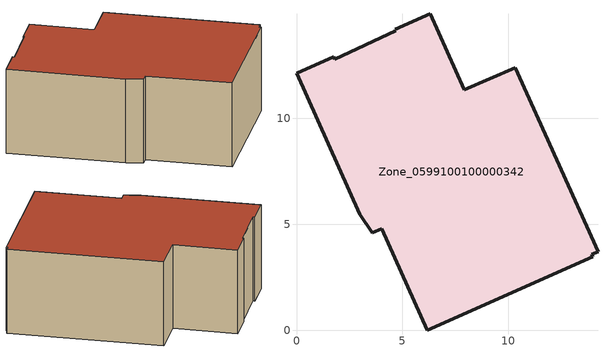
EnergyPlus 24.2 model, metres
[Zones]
Zone_0599100100000342
 floor ground (C_G): 13.93,3.58 13.97,3.46 6.17,0 4.01,4.79 3.57,4.6 2.98,5.49 0,12.13 1.76,12.91 1.81,12.8 4.69,14.13 4.66,14.2 6.32,14.94 7.92,11.34 10.33,12.39 14.23,3.72 z0
 wall outside (C_F): 7.92,11.34 6.32,14.94 4.66,14.2 4.69,14.13 1.81,12.8 1.76,12.91 0,12.13 2.98,5.49 3.57,4.6 4.01,4.79 6.17,0 13.97,3.46 13.93,3.58 14.23,3.72 10.33,12.39 7.92,11.34 z0:5.42
 roof outside (C_R): 14.23,3.72 10.33,12.39 7.92,11.34 6.32,14.94 4.66,14.2 4.69,14.13 1.81,12.8 1.76,12.91 0,12.13 2.98,5.49 3.57,4.6 4.01,4.79 6.17,0 13.97,3.46 13.93,3.58 z5.42
[BUILDING]
Pand.0599100100000342: North Axis=0; Terrain=City; Loads Convergence Tolerance Value=0.04; Temperature Convergence Tolerance Value=0.4; Solar Distribution=FullExterior; Maximum Number of Warmup Days=25; Minimum Number of Warmup Days=1
[Site:Location]
Rotterdam.The.Hague.AP_ZH_NLD Design_Conditions: Latitude=51.96; Longitude=4.45; Time Zone=1; Elevation=-4.5
[SITE:GROUNDTEMPERATURE:BUILDINGSURFACE]
18, 18, 18, 18, 18, 18, 18, 18, 18, 18, 18, 18
[MATERIAL] Thermal Absorptance=0.9; Solar Absorptance=0.7; Visible Absorptance=0.7
Name | Roughness | Thickness | Conductivity | Density | Specific Heat
G.D.2006-2014 | MediumSmooth | 0.15 | 0.06 | 540 | 1210
F.D.2006-2014 | Rough | 0.3 | 0.12 | 1920 | 840
R.D.2006-2014 | MediumRough | 0.2 | 0.08 | 1500 | 1000
[CONSTRUCTION]
C_G: G.D.2006-2014
C_F: F.D.2006-2014
C_R: R.D.2006-2014
[ZONE]
Zone_0599100100000342: Type=1; Multiplier=1; Ceiling Height=Autocalculate; Volume=Autocalculate; Floor Area=autocalculate; Part of Total Floor Area=Yes
[ZONEINFILTRATION:DESIGNFLOWRATE]
Infil_Zone_0599100100000342: Zone or ZoneList or Space or SpaceList=Zone_0599100100000342; Schedule=AlwaysOn; Design Flow Rate Calculation Method=Flow/Area; Flow Rate per Floor Area=0.0021; Constant Term Coefficient=1; Temperature Term Coefficient=0; Velocity Term Coefficient=0; Velocity Squared Term Coefficient=0
[HVACTEMPLATE:ZONE:IDEALLOADSAIRSYSTEM]
Zone_0599100100000342: Maximum Heating Supply Air Temperature=50; Minimum Cooling Supply Air Temperature=13; Maximum Heating Supply Air Humidity Ratio=0.0156; Minimum Cooling Supply Air Humidity Ratio=0.0077; Heating Limit=NoLimit; Cooling Limit=NoLimit; Dehumidification Control Type=ConstantSensibleHeatRatio; Cooling Sensible Heat Ratio=0.7; Dehumidification Setpoint=60; Humidification Control Type=None; Humidification Setpoint=30; Outdoor Air Method=None; Outdoor Air Flow Rate per Person=0.00944; Outdoor Air Flow Rate per Zone Floor Area=0; Outdoor Air Flow Rate per Zone=0; Demand Controlled Ventilation Type=None; Outdoor Air Economizer Type=NoEconomizer; Heat Recovery Type=None; Sensible Heat Recovery Effectiveness=0.7; Latent Heat Recovery Effectiveness=0.65
[ZONECONTROL:THERMOSTAT]
ThermostatControl_Zone_0599100100000342: Zone or ZoneList=Zone_0599100100000342; Control Type Schedule=DualSetpointControlType; Control 1=Thermostat_Zone_0599100100000342; Temperature Difference Between Cutout And Setpoint=0
[THERMOSTATSETPOINT:DUALSETPOINT]
Thermostat_Zone_0599100100000342: Heating Setpoint Temperature Schedule=HeatingSetpoint_Zone_0599100100000342; Cooling Setpoint Temperature Schedule=CoolingSetpoint_Zone_0599100100000342
[SCHEDULE:COMPACT]
HeatingSetpoint_Zone_0599100100000342: Through: 12/31, For: AllDays, Until: 24:00, 21
CoolingSetpoint_Zone_0599100100000342: Through: 12/31, For: AllDays, Until: 24:00, 24
DualSetpointControlType: Through: 12/31, For: AllDays, Until: 24:00, 4
AlwaysOn: Through: 12/31, For: AllDays, Until: 24:00, 1
